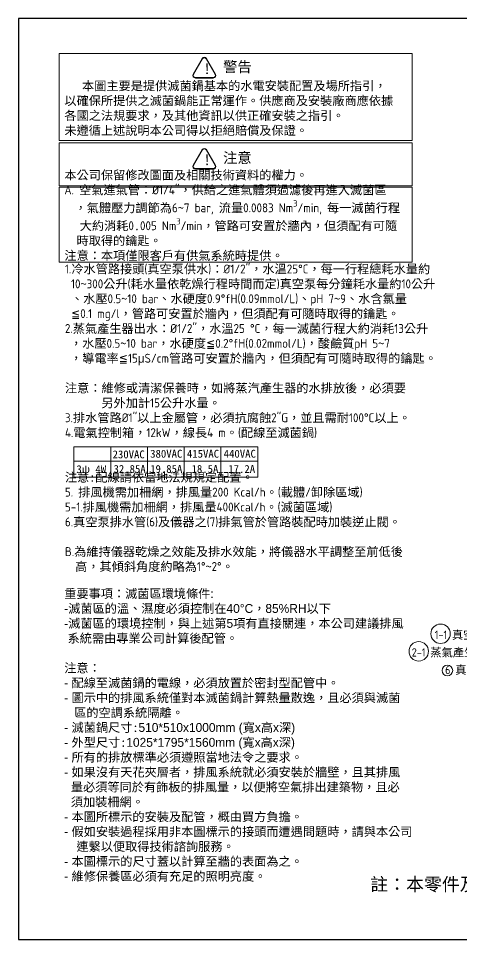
# Model space of a CAD drawing. Header units: millimetres. Extents: x -215875 to 13478, y -2277 to 9476.
# Drawn here: x 0 to 4557, y 0 to 9476 of the extents above; entities that cross this region are included whole.
import ezdxf

# ---------------------------------------------------------------- set-up
doc = ezdxf.new("R2010")
doc.units = ezdxf.units.MM
doc.header["$MEASUREMENT"] = 0
doc.layers.get('0').update_dxf_attribs({"lineweight": 25})
doc.layers.add('D', color=3, linetype='Continuous', lineweight=13)
doc.styles.add('STU25', font='isocp2.shx')

msp = doc.modelspace()

# ---------------------------------------------------------------- hatches: boundary and pattern name
at = {"layer": 'D'}
h = msp.add_hatch(color=11, dxfattribs=at)
edge = h.paths.add_edge_path()
edge.add_line((1888.28, 9063.139), (1796.092, 8903.465))
edge.add_arc((1819.475, 8889.965), 27, 149.9999999, 270)
edge.add_line((1819.475, 8862.965), (2003.85, 8862.965))
edge.add_arc((2003.85, 8889.965), 27, 270, 389.9999999)
edge.add_line((2027.233, 8903.465), (1935.045, 9063.139))
edge.add_arc((1911.662, 9049.639), 27, 30, 150)
edge = h.paths.add_edge_path(flags=16)
edge.add_arc((1911.662, 9049.639), 21.6, 30, 150)
edge.add_line((1892.956, 9060.439), (1800.768, 8900.765))
edge.add_arc((1819.475, 8889.965), 21.6, 149.9999999, 270)
edge.add_line((1819.475, 8868.365), (2003.85, 8868.365))
edge.add_arc((2003.85, 8889.965), 21.6, 270, 389.9999999)
edge.add_line((2022.556, 8900.765), (1930.368, 9060.439))
h = msp.add_hatch(color=11, dxfattribs=at)
edge = h.paths.add_edge_path()
edge.add_line((1888.28, 8125.996), (1796.092, 7966.322))
edge.add_arc((1819.475, 7952.822), 27, 149.9999999, 270)
edge.add_line((1819.475, 7925.822), (2003.85, 7925.822))
edge.add_arc((2003.85, 7952.822), 27, 270, 389.9999999)
edge.add_line((2027.233, 7966.322), (1935.045, 8125.996))
edge.add_arc((1911.662, 8112.496), 27, 30, 150)
edge = h.paths.add_edge_path(flags=16)
edge.add_arc((1911.662, 8112.496), 21.6, 30, 150)
edge.add_line((1892.956, 8123.296), (1800.768, 7963.622))
edge.add_arc((1819.475, 7952.822), 21.6, 149.9999999, 270)
edge.add_line((1819.475, 7931.222), (2003.85, 7931.222))
edge.add_arc((2003.85, 7952.822), 21.6, 270, 389.9999999)
edge.add_line((2022.556, 7963.622), (1930.368, 8123.296))

# ---------------------------------------------------------------- linework, layer by layer
at = {"layer": 'D', "color": 11}
for p, q in [((1888.28, 9063.139), (1796.092, 8903.465)), ((1892.956, 9060.439), (1800.768, 8900.765)), ((1930.368, 9060.439), (2022.556, 8900.765)), ((1935.045, 9063.139), (2027.233, 8903.465)), ((1819.475, 8868.365), (2003.85, 8868.365)), ((1819.475, 8862.965), (2003.85, 8862.965)), ((1888.28, 8125.996), (1796.092, 7966.322)), ((1892.956, 8123.296), (1800.768, 7963.622)), ((1930.368, 8123.296), (2022.556, 7963.622)), ((1935.045, 8125.996), (2027.233, 7966.322)), ((1819.475, 7931.222), (2003.85, 7931.222)), ((1819.475, 7925.822), (2003.85, 7925.822))]:
    msp.add_line(p, q, dxfattribs=at)
at = {"layer": 'D'}
for p, q in [((570.569, 5069.823), (570.569, 4758.078)), ((570.569, 5069.823), (2460.569, 5069.823)), ((948.569, 5069.823), (948.569, 4758.078)), ((1326.569, 5069.823), (1326.569, 4758.078)), ((1704.569, 5069.823), (1704.569, 4758.078)), ((2082.569, 5069.823), (2082.569, 4758.078)), ((2460.569, 5069.823), (2460.569, 4758.078)), ((570.569, 4920.078), (2460.569, 4920.078)), ((570.569, 4758.078), (2460.569, 4758.078))]:
    msp.add_line(p, q, dxfattribs=at)
at = {"layer": 'D', "color": 11}
for points in [[(417.758, 9115.805), (4049.42, 9115.805), (4049.42, 8220.822), (417.758, 8220.822)], [(417.758, 8195.468), (4049.42, 8195.468), (4049.42, 7753.681), (417.758, 7753.681)], [(417.758, 7740.552), (4049.42, 7740.552), (4049.42, 6968.018), (417.758, 6968.018)]]:
    msp.add_lwpolyline(points, close=True, dxfattribs=at)
at = {"layer": 'D'}
for centre, radius in [((4340.927, 3146.298), 100), ((4116.075, 2965.248), 100), ((4410.691, 2767.852), 55)]:
    msp.add_circle(centre, radius, dxfattribs=at)
at = {"layer": 'D', "color": 11}
for centre, radius, start, end in [((1911.662, 9049.639), 27, 30, 150), ((1911.662, 9049.639), 21.6, 30, 150), ((1819.475, 8889.965), 27, 149.9999999, 270), ((1819.475, 8889.965), 21.6, 149.9999999, 270), ((2003.85, 8889.965), 27, 270, 29.9999999), ((2003.85, 8889.965), 21.6, 270, 29.9999999), ((1911.662, 8112.496), 27, 30, 150), ((1911.662, 8112.496), 21.6, 30, 150), ((1819.475, 7952.822), 27, 149.9999999, 270), ((1819.475, 7952.822), 21.6, 149.9999999, 270), ((2003.85, 7952.822), 27, 270, 29.9999999), ((2003.85, 7952.822), 21.6, 270, 29.9999999)]:
    msp.add_arc(centre, radius, start, end, dxfattribs=at)
at = {"layer": 'Defpoints', "color": 6}
msp.add_lwpolyline([(0, 9476), (0, 0), (13478, 0), (13478, 9476)], close=True, dxfattribs=at)

# ---------------------------------------------------------------- texts
at = {"color": 11, "insert": (3617.37, 636.454), "char_height": 135.00867, "attachment_point": 1, "style": 'STU25'}
msp.add_mtext('{\\f標楷體|b0|i0|c136|p65;註：本零件及其用料均須符合}RoHS{\\f標楷體|b0|i0|c136|p65;指令。}', dxfattribs=at)
at = {"layer": 'D', "color": 11, "attachment_point": 1, "style": 'STU25'}
for s, insert, char_height in [('{\\f標楷體|b0|i0|c136|p65;!}', (1902.687, 9012.131), 108), ('{\\f標楷體|b0|i0|c136|p65;警告}', (2104.12, 9033.049), 108), ('\\A1;\\P  {\\f????|b0|i0|c0|p54;  \\H0.2353x; \\f標楷體|b0|i0|c136|p65;\\H4.25x;本圖主要是提供滅菌鍋基本的水電安裝配置及場所指引，\\P以確保所提供之滅菌鍋能正常運作。供應商及安裝廠商應依據\\P各國之法規要求，及其他資訊以供正確安裝之指引。\\P未遵循上述說明本公司得以拒絕賠償及保證。\\P\\P\\P本公司保留修改圖面及相關技術資料的權力。\\P}A. {\\f標楷體|b0|i0|c136|p65;空氣進氣管：}%%c1/4"{\\f標楷體|b0|i0|c136|p65;，供給之進氣體須過濾後再進入滅菌區\\P}  {\\f標楷體|b0|i0|c136|p65;，氣體壓力調節為}6{\\f標楷體|b0|i0|c136|p65;~}7 bar, {\\f標楷體|b0|i0|c136|p65;流量}0.0083 Nm{\\H0.7x;\\S3^ ;}/min, {\\f標楷體|b0|i0|c136|p65;每一滅菌行程\\P}   {\\f標楷體|b0|i0|c136|p65;大約消耗}0{\\f標楷體|b0|i0|c136|p65;.}005 Nm{\\H0.7x;\\S3^ ;}/min{\\f標楷體|b0|i0|c136|p65;，管路可安置於牆內，但須配有可隨\\P  時取得的鑰匙。\\P注意：本項僅限客戶有供氣系統時提供。}', (472.504, 8981.97), 91.8), ('{\\f標楷體|b0|i0|c136|p65;!}', (1902.687, 8074.988), 108), ('{\\f標楷體|b0|i0|c136|p65;注意}', (2104.12, 8095.905), 108), ('1.{\\f標楷體|b0|i0|c136|p65;冷水管路接頭}({\\f標楷體|b0|i0|c136|p65;真空泵供水}){\\f標楷體|b0|i0|c136|p65;：}%%c1/2"{\\f標楷體|b0|i0|c136|p65;，水溫}25%%DC{\\f標楷體|b0|i0|c136|p65;，每一行程總耗水量約\\P }10{\\f標楷體|b0|i0|c136|p65;~}300{\\f標楷體|b0|i0|c136|p65;公升}({\\f標楷體|b0|i0|c136|p65;耗水量依乾燥行程時間而定}){\\f標楷體|b0|i0|c136|p65;真空泵每分鐘耗水量約}10{\\f標楷體|b0|i0|c136|p65;公升\\P 、水壓}0.5{\\f標楷體|b0|i0|c136|p65;~}10 bar{\\f標楷體|b0|i0|c136|p65;、水硬度}0.9%%DfH(0.09mmol/L){\\f標楷體|b0|i0|c136|p65;、}pH 7{\\f標楷體|b0|i0|c136|p65;~}9{\\f標楷體|b0|i0|c136|p65;、水含氯量\\P \\f新細明體|b0|i0|c136|p18;≦}0.1 mg/l{\\f標楷體|b0|i0|c136|p65;，管路可安置於牆內，但須配有可隨時取得的鑰匙。\\P}2.{\\f標楷體|b0|i0|c136|p65;蒸氣產生器出水：}%%C1/2"{\\f標楷體|b0|i0|c136|p65;，水溫}25 %%DC{\\f標楷體|b0|i0|c136|p65;，每一滅菌行程大約消耗}13{\\f標楷體|b0|i0|c136|p65;公升\\P} {\\f標楷體|b0|i0|c136|p65;，水壓}0.5{\\f標楷體|b0|i0|c136|p65;~}10 bar{\\f標楷體|b0|i0|c136|p65;，水硬度\\f新細明體|b0|i0|c136|p18;≦}0.2%%DfH(0.02mmol/L){\\f標楷體|b0|i0|c136|p65;，酸鹼質}pH 5{\\f標楷體|b0|i0|c136|p65;~}7\\P {\\f標楷體|b0|i0|c136|p65;，導電率\\f新細明體|b0|i0|c136|p18;≦}15{\\f新細明體|b0|i0|c136|p16;μ}S/cm{\\f標楷體|b0|i0|c136|p65;管路可安置於牆內，但須配有可隨時取得的鑰匙。\\P\\P注意：維修或清潔保養時，如將蒸汽產生器的水排放後，必須要\\P      另外加計}15{\\f標楷體|b0|i0|c136|p65;公升水量。\\P}3.{\\f標楷體|b0|i0|c136|p65;排水管路}%%C1"{\\f標楷體|b0|i0|c136|p65;以上金屬管，必須抗腐蝕}2"G{\\f標楷體|b0|i0|c136|p65;，並且需耐}100%%DC{\\f標楷體|b0|i0|c136|p65;以上。} \\P4.{\\f標楷體|b0|i0|c136|p65;電氣控制箱，}12kW{\\f標楷體|b0|i0|c136|p65;，線長}4 m{\\f標楷體|b0|i0|c136|p65;。}({\\f標楷體|b0|i0|c136|p65;配線至滅菌鍋})\\P\\P\\P{\\f標楷體|b0|i0|c136|p65;注意:配線請依當地法規規定配置。\\P}5. {\\f標楷體|b0|i0|c136|p65;排風機需加柵網，排風量}200 Kcal/h{\\f標楷體|b0|i0|c136|p65;。}({\\f標楷體|b0|i0|c136|p65;載體}/{\\f標楷體|b0|i0|c136|p65;卸除區域})\\P5-1.{\\f標楷體|b0|i0|c136|p65;排風機需加柵網，排風量}400Kcal/h{\\f標楷體|b0|i0|c136|p65;。}({\\f標楷體|b0|i0|c136|p65;滅菌區域})\\P6.{\\f標楷體|b0|i0|c136|p65;真空泵排水管}(6){\\f標楷體|b0|i0|c136|p65;及儀器之}(7){\\f標楷體|b0|i0|c136|p65;排氣管於管路裝配時加裝逆止閥。\\P\\P}B.{\\f標楷體|b0|i0|c136|p65;為維持儀器乾燥之效能及排水效能，將儀器水平調整至前低後\\P}  {\\f標楷體|b0|i0|c136|p65;高，其傾斜角度約略為}1%%D{\\f標楷體|b0|i0|c136|p65;~}2%%D{\\f標楷體|b0|i0|c136|p65;。}', (478.202, 6944.366), 91.8), ('{\\f標楷體|b0|i0|c136|p65;230VAC}', (968.272, 5031.87), 81), ('{\\f標楷體|b0|i0|c136|p65;380VAC}', (1354.786, 5038.55), 81), ('{\\f標楷體|b0|i0|c136|p65;415VAC}', (1732.786, 5038.55), 81), ('{\\f標楷體|b0|i0|c136|p65;440VAC}', (2110.786, 5038.55), 81), ('{\\f標楷體|b0|i0|c136|p65;3ψ 4W}', (596.282, 4879.05), 81), ('{\\f標楷體|b0|i0|c136|p65;32.85A}', (977.965, 4881.933), 81), ('{\\f標楷體|b0|i0|c136|p65;19.85A}', (1354.663, 4881.933), 81), ('{\\f標楷體|b0|i0|c136|p65;18.5A}', (1780.236, 4881.933), 81), ('{\\f標楷體|b0|i0|c136|p65;17.2A}', (2158.375, 4881.933), 81), ('{\\f標楷體|b0|i0|c136|p65;重要事項：滅菌區環境條件\\Farisop2.shx|c0;:\\P-\\f標楷體|b0|i0|c136|p65;滅菌區的溫、濕度必須控制在\\Farisop2.shx|c0;40%%DC\\f標楷體|b0|i0|c136|p65;，\\Farisop2.shx|c0;85%RH\\f標楷體|b0|i0|c136|p65;以下\\P\\Farisop2.shx|c0;-\\f標楷體|b0|i0|c136|p65;滅菌區的環境控制，與上述第\\Farisop2.shx|c0;5\\f標楷體|b0|i0|c136|p65;項有直接關連，本公司建議排風\\P\\Farisop2.shx|c0; \\f標楷體|b0|i0|c136|p65;系統需由專業公司計算後配管。\\P\\P注意：\\P\\Farisop2.shx|c0;- \\f標楷體|b0|i0|c136|p65;配線至滅菌鍋的電線，必須放置於密封型配管中。\\P\\Farisop2.shx|c0;- \\f標楷體|b0|i0|c136|p65;圖示中的排風系統僅對本滅菌鍋計算熱量散逸，且必須與滅菌\\P\\Farisop2.shx|c0;   \\f標楷體|b0|i0|c136|p65;區的空調系統隔離。\\P\\Farisop2.shx|c0;- \\f標楷體|b0|i0|c136|p65;滅菌鍋尺寸:\\Farisop2.shx|c0;510*510x1000mm (\\f標楷體|b0|i0|c136|p65;寬\\Farisop2.shx|c0;x\\f標楷體|b0|i0|c136|p65;高\\Farisop2.shx|c0;x\\f標楷體|b0|i0|c136|p65;深\\Farisop2.shx|c0;)\\P- \\f標楷體|b0|i0|c136|p65;外型尺寸:\\Farisop2.shx|c0;1025*1795*1560mm (\\f標楷體|b0|i0|c136|p65;寬\\Farisop2.shx|c0;x\\f標楷體|b0|i0|c136|p65;高\\Farisop2.shx|c0;x\\f標楷體|b0|i0|c136|p65;深\\Farisop2.shx|c0;)\\P- \\f標楷體|b0|i0|c136|p65;所有的排放標準必須遵照當地法令之要求。\\P\\Farisop2.shx|c0;- \\f標楷體|b0|i0|c136|p65;如果沒有天花夾層者，排風系統就必須安裝於牆壁，且其排風\\P\\Farisop2.shx|c0; \\Farsimp.shx|c0; \\f標楷體|b0|i0|c136|p65;量必須等同於有飾板的排風量，以便將空氣排出建築物，且必\\P\\Farisop2.shx|c0; \\Farsimp.shx|c0; \\f標楷體|b0|i0|c136|p65;須加裝柵網。\\P\\Farisop2.shx|c0;- \\f標楷體|b0|i0|c136|p65;本圖所標示的安裝及配管，概由買方負擔。\\P\\Farisop2.shx|c0;- \\f標楷體|b0|i0|c136|p65;假如安裝過程採用非本圖標示的接頭而遭遇問題時，請與本公司\\P  連繫以便取得技術諮詢服務。\\P\\Farisop2.shx|c0;- \\f標楷體|b0|i0|c136|p65;本圖標示的尺寸蓋以計算至牆的表面為之。\\P\\Farisop2.shx|c0;- \\f標楷體|b0|i0|c136|p65;維修保養區必須有充足的照明亮度。}', (471.099, 3605.164), 91.8), ('\\A1;{\\C3;1-1 \\f標楷體|b0|i0|c136|p65;真空泵進水孔\\Fisocp2.shx;(%%c \\H0.7x;\\S1/2;\\H1.429x;")}', (4280.63, 3206.087), 85), ('\\A1;{\\C3;2-1 \\f標楷體|b0|i0|c136|p65;蒸氣產生器進水孔\\Fisocp2.shx;(%%c \\H0.7x;\\S1/2;\\H1.429x;")}', (4043.93, 3025.672), 85), ('{\\C3;6 \\f標楷體|b0|i0|c136|p65;真空泵排水孔\\Fisocp2.shx;(%%c 1")}', (4387.301, 2816.327), 85)]:
    msp.add_mtext(s, dxfattribs=dict(at, insert=insert, char_height=char_height))

doc.saveas('drawing.dxf')
